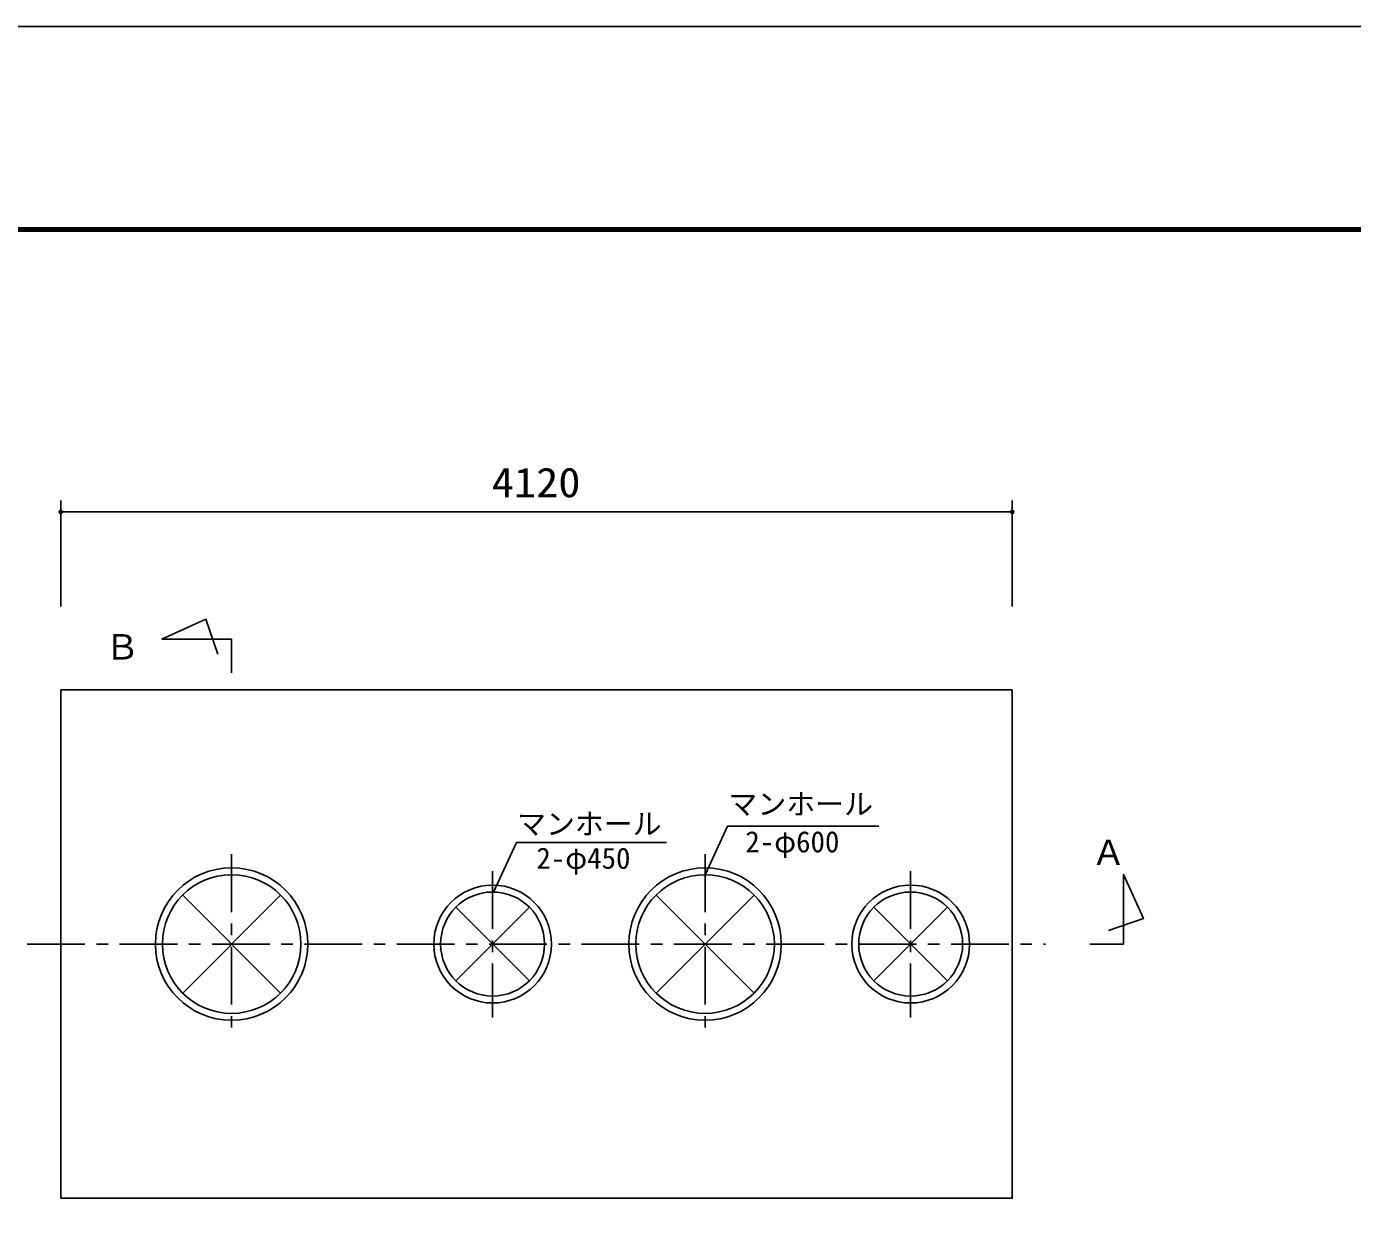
# Model space of a CAD drawing. Units: millimetres, scale not verified. Extents: x -14850 to 14850, y -10500 to 10500.
# Drawn here: x -10331 to -4590, y 5385 to 10500 of the extents above; entities that cross this region are included whole.
import ezdxf
from ezdxf.enums import TextEntityAlignment as Align

# ---------------------------------------------------------------- set-up
doc = ezdxf.new("R2010")
doc.units = ezdxf.units.MM
doc.header["$LTSCALE"] = 50
doc.linetypes.add('CHAIN1', pattern=[8, 5, -1, 1, -1])
for name, color, linetype, lineweight in [('0-0_機器', 3, 'Continuous', 25), ('0-1_空気管', 3, 'Continuous', 25), ('0-5_製作', 5, 'Continuous', 25), ('0-8_図面枠', 7, 'Continuous', 25), ('0-9_Axis_waku', 7, 'Continuous', 25)]:
    doc.layers.add(name, color=color, linetype=linetype, lineweight=lineweight)
doc.styles.add('ＭＳ ゴシック', font='')
doc.styles.get('ＭＳ ゴシック').set_extended_font_data('MS Gothic')

msp = doc.modelspace()

# ---------------------------------------------------------------- linework, layer by layer
at = {"layer": '0-0_機器'}
msp.add_line((-9442.75, 7702.54), (-9442.75, 7848.9), dxfattribs=at)
at = {"layer": '0-0_機器', "color": 2}
for p, q in [((-10182.75, 7629.52), (-10182.75, 5429.52)), ((-6062.75, 7629.52), (-10182.75, 7629.52))]:
    msp.add_line(p, q, dxfattribs=at)
at = {"layer": '0-0_機器'}
for points in [[(-9442.75, 7848.9), (-9744.25, 7848.9), (-9553.92, 7935.42), (-9502.01, 7784.02)], [(-5727.44, 6529.52), (-5581.07, 6529.52), (-5581.07, 6831.02), (-5494.56, 6640.69), (-5645.96, 6588.78)]]:
    msp.add_lwpolyline(points, dxfattribs=at)
at = {"layer": '0-0_機器', "color": 2}
msp.add_lwpolyline([(-10182.75, 5429.52), (-6062.75, 5429.52), (-6062.75, 7629.52)], dxfattribs=at)
at = {"layer": '0-1_空気管', "color": 4}
for p, q in [((-7392.75, 6829.52), (-7295.53, 7039.49)), ((-7295.53, 7039.49), (-6640.08, 7039.49)), ((-8308.76, 6754.48), (-8209.37, 6969.15)), ((-8209.37, 6969.15), (-7559.48, 6969.15))]:
    msp.add_line(p, q, dxfattribs=at)
at = {"layer": '0-1_空気管', "linetype": 'CHAIN1'}
for p, q in [((-9442.75, 6918.13), (-9442.75, 6138.56)), ((-7392.75, 6918.13), (-7392.75, 6138.56)), ((-8312.75, 6844.88), (-8312.75, 6211.81)), ((-6502.75, 6844.88), (-6502.75, 6211.81)), ((-10327.62, 6529.52), (-5919.11, 6529.52))]:
    msp.add_line(p, q, dxfattribs=at)
at = {"layer": '0-1_空気管'}
for p, q in [((-9654.64, 6317.63), (-9230.62, 6741.65)), ((-9654.54, 6741.3), (-9230.62, 6317.39)), ((-7604.64, 6317.63), (-7180.62, 6741.65)), ((-7604.54, 6741.3), (-7180.62, 6317.39)), ((-8471.85, 6370.42), (-8153.65, 6688.62)), ((-8471.85, 6688.61), (-8153.65, 6370.42)), ((-6661.85, 6370.42), (-6343.65, 6688.62)), ((-6661.85, 6688.61), (-6343.65, 6370.42))]:
    msp.add_line(p, q, dxfattribs=at)
for centre, radius in [((-9442.75, 6529.52), 330), ((-7392.75, 6529.52), 330), ((-9442.75, 6529.52), 300), ((-8312.75, 6529.52), 255), ((-7392.75, 6529.52), 300), ((-6502.75, 6529.52), 255), ((-8312.75, 6529.52), 225), ((-6502.75, 6529.52), 225)]:
    msp.add_circle(centre, radius, dxfattribs=at)
at = {"layer": '0-5_製作', "color": 2}
for p, q in [((-10182.75, 8449.47), (-10182.75, 7990.87)), ((-6062.75, 8449.47), (-6062.75, 7990.87)), ((-10182.75, 8399.47), (-6062.75, 8399.47))]:
    msp.add_line(p, q, dxfattribs=at)
at = {"layer": '0-5_製作'}
for points in [[(-10184, 8409.4), (-10192.75, 8399.47), (-10185.24, 8409.16)], [(-10184, 8409.4), (-10182.75, 8399.47), (-10192.75, 8399.47)], [(-10185.24, 8409.16), (-10192.75, 8399.47), (-10192.73, 8400.1)], [(-10182.75, 8399.47), (-10192.67, 8398.22), (-10192.75, 8399.47)], [(-10185.24, 8409.16), (-10192.73, 8400.1), (-10186.43, 8408.77)], [(-10186.43, 8408.77), (-10192.73, 8400.1), (-10192.57, 8401.35)], [(-10182.75, 8399.47), (-10192.44, 8396.99), (-10192.67, 8398.22)], [(-10186.43, 8408.77), (-10192.57, 8401.35), (-10187.57, 8408.24)], [(-10187.57, 8408.24), (-10192.57, 8401.35), (-10192.26, 8402.56)], [(-10182.75, 8399.47), (-10192.05, 8395.79), (-10192.44, 8396.99)], [(-10187.57, 8408.24), (-10192.26, 8402.56), (-10188.63, 8407.56)], [(-10188.63, 8407.56), (-10192.26, 8402.56), (-10191.8, 8403.73)], [(-10182.75, 8399.47), (-10191.51, 8394.66), (-10192.05, 8395.79)], [(-10188.63, 8407.56), (-10191.8, 8403.73), (-10189.6, 8406.76)], [(-10189.6, 8406.76), (-10191.8, 8403.73), (-10191.19, 8404.83)], [(-10182.75, 8399.47), (-10190.84, 8393.6), (-10191.51, 8394.66)], [(-10189.6, 8406.76), (-10191.19, 8404.83), (-10190.46, 8405.85)], [(-10182.75, 8399.47), (-10190.04, 8392.63), (-10190.84, 8393.6)], [(-10182.75, 8399.47), (-10189.13, 8391.77), (-10190.04, 8392.63)], [(-10182.75, 8399.47), (-10188.11, 8391.03), (-10189.13, 8391.77)], [(-10182.75, 8389.47), (-10188.11, 8391.03), (-10182.75, 8399.47)], [(-10182.75, 8389.47), (-10187.01, 8390.43), (-10188.11, 8391.03)], [(-10182.75, 8389.47), (-10185.84, 8389.96), (-10187.01, 8390.43)], [(-10182.75, 8389.47), (-10184.63, 8389.65), (-10185.84, 8389.96)], [(-10182.75, 8389.47), (-10183.38, 8389.49), (-10184.63, 8389.65)], [(-10182.75, 8409.47), (-10182.75, 8399.47), (-10184, 8409.4)], [(-10182.12, 8409.45), (-10182.75, 8399.47), (-10182.75, 8409.47)], [(-10180.88, 8409.3), (-10182.75, 8399.47), (-10182.12, 8409.45)], [(-10179.66, 8408.99), (-10182.75, 8399.47), (-10180.88, 8409.3)], [(-10178.49, 8408.52), (-10182.75, 8399.47), (-10179.66, 8408.99)], [(-10177.39, 8407.92), (-10182.75, 8399.47), (-10178.49, 8408.52)], [(-10176.38, 8407.18), (-10182.75, 8399.47), (-10177.39, 8407.92)], [(-10176.38, 8407.18), (-10172.75, 8399.47), (-10182.75, 8399.47)], [(-10172.75, 8399.47), (-10182.75, 8389.47), (-10182.75, 8399.47)], [(-10172.75, 8399.47), (-10181.5, 8389.55), (-10182.75, 8389.47)], [(-10172.75, 8399.47), (-10180.26, 8389.79), (-10181.5, 8389.55)], [(-10172.77, 8398.85), (-10180.26, 8389.79), (-10172.75, 8399.47)], [(-10172.77, 8398.85), (-10179.07, 8390.18), (-10180.26, 8389.79)], [(-10172.93, 8397.6), (-10179.07, 8390.18), (-10172.77, 8398.85)], [(-10172.93, 8397.6), (-10177.93, 8390.71), (-10179.07, 8390.18)], [(-10173.24, 8396.38), (-10177.93, 8390.71), (-10172.93, 8397.6)], [(-10173.24, 8396.38), (-10176.87, 8391.38), (-10177.93, 8390.71)], [(-10173.7, 8395.22), (-10176.87, 8391.38), (-10173.24, 8396.38)], [(-10173.7, 8395.22), (-10175.91, 8392.18), (-10176.87, 8391.38)], [(-10175.46, 8406.32), (-10172.75, 8399.47), (-10176.38, 8407.18)], [(-10174.31, 8394.12), (-10175.91, 8392.18), (-10173.7, 8395.22)], [(-10174.31, 8394.12), (-10175.05, 8393.1), (-10175.91, 8392.18)], [(-10174.66, 8405.35), (-10172.75, 8399.47), (-10175.46, 8406.32)], [(-10173.99, 8404.29), (-10172.75, 8399.47), (-10174.66, 8405.35)], [(-10173.45, 8403.16), (-10172.75, 8399.47), (-10173.99, 8404.29)], [(-10173.07, 8401.96), (-10172.75, 8399.47), (-10173.45, 8403.16)], [(-10172.83, 8400.73), (-10172.75, 8399.47), (-10173.07, 8401.96)], [(-6062.75, 8399.47), (-6072.75, 8399.47), (-6072.73, 8400.1)], [(-6062.75, 8399.47), (-6072.67, 8398.22), (-6072.75, 8399.47)], [(-6062.75, 8399.47), (-6072.73, 8400.1), (-6072.57, 8401.35)], [(-6062.75, 8399.47), (-6072.44, 8396.99), (-6072.67, 8398.22)], [(-6062.75, 8399.47), (-6072.57, 8401.35), (-6072.26, 8402.56)], [(-6062.75, 8399.47), (-6072.05, 8395.79), (-6072.44, 8396.99)], [(-6062.75, 8409.47), (-6072.26, 8402.56), (-6071.8, 8403.73)], [(-6062.75, 8399.47), (-6072.26, 8402.56), (-6062.75, 8409.47)], [(-6062.75, 8399.47), (-6071.51, 8394.66), (-6072.05, 8395.79)], [(-6062.75, 8409.47), (-6071.8, 8403.73), (-6064, 8409.4)], [(-6064, 8409.4), (-6071.8, 8403.73), (-6071.19, 8404.83)], [(-6062.75, 8399.47), (-6070.84, 8393.6), (-6071.51, 8394.66)], [(-6064, 8409.4), (-6071.19, 8404.83), (-6065.24, 8409.16)], [(-6065.24, 8409.16), (-6071.19, 8404.83), (-6070.46, 8405.85)], [(-6062.75, 8389.47), (-6070.84, 8393.6), (-6062.75, 8399.47)], [(-6062.75, 8389.47), (-6070.04, 8392.63), (-6070.84, 8393.6)], [(-6065.24, 8409.16), (-6070.46, 8405.85), (-6066.43, 8408.77)], [(-6066.43, 8408.77), (-6070.46, 8405.85), (-6069.6, 8406.76)], [(-6062.75, 8389.47), (-6069.13, 8391.77), (-6070.04, 8392.63)], [(-6066.43, 8408.77), (-6069.6, 8406.76), (-6067.57, 8408.24)], [(-6067.57, 8408.24), (-6069.6, 8406.76), (-6068.63, 8407.56)], [(-6062.75, 8389.47), (-6068.11, 8391.03), (-6069.13, 8391.77)], [(-6062.75, 8389.47), (-6067.01, 8390.43), (-6068.11, 8391.03)], [(-6062.75, 8389.47), (-6065.84, 8389.96), (-6067.01, 8390.43)], [(-6062.75, 8389.47), (-6064.63, 8389.65), (-6065.84, 8389.96)], [(-6062.75, 8389.47), (-6063.38, 8389.49), (-6064.63, 8389.65)], [(-6062.12, 8409.45), (-6062.75, 8399.47), (-6062.75, 8409.47)], [(-6060.88, 8409.3), (-6062.75, 8399.47), (-6062.12, 8409.45)], [(-6059.66, 8408.99), (-6062.75, 8399.47), (-6060.88, 8409.3)], [(-6058.49, 8408.52), (-6062.75, 8399.47), (-6059.66, 8408.99)], [(-6057.39, 8407.92), (-6062.75, 8399.47), (-6058.49, 8408.52)], [(-6056.38, 8407.18), (-6062.75, 8399.47), (-6057.39, 8407.92)], [(-6055.46, 8406.32), (-6062.75, 8399.47), (-6056.38, 8407.18)], [(-6054.66, 8405.35), (-6062.75, 8399.47), (-6055.46, 8406.32)], [(-6053.99, 8404.29), (-6062.75, 8399.47), (-6054.66, 8405.35)], [(-6053.99, 8404.29), (-6052.75, 8399.47), (-6062.75, 8399.47)], [(-6052.75, 8399.47), (-6062.75, 8389.47), (-6062.75, 8399.47)], [(-6052.77, 8398.85), (-6062.75, 8389.47), (-6052.75, 8399.47)], [(-6052.93, 8397.6), (-6062.75, 8389.47), (-6052.77, 8398.85)], [(-6053.24, 8396.38), (-6062.75, 8389.47), (-6052.93, 8397.6)], [(-6053.7, 8395.22), (-6062.75, 8389.47), (-6053.24, 8396.38)], [(-6053.7, 8395.22), (-6061.5, 8389.55), (-6062.75, 8389.47)], [(-6054.31, 8394.12), (-6061.5, 8389.55), (-6053.7, 8395.22)], [(-6054.31, 8394.12), (-6060.26, 8389.79), (-6061.5, 8389.55)], [(-6055.05, 8393.1), (-6060.26, 8389.79), (-6054.31, 8394.12)], [(-6055.05, 8393.1), (-6059.07, 8390.18), (-6060.26, 8389.79)], [(-6055.91, 8392.18), (-6059.07, 8390.18), (-6055.05, 8393.1)], [(-6055.91, 8392.18), (-6057.93, 8390.71), (-6059.07, 8390.18)], [(-6056.87, 8391.38), (-6057.93, 8390.71), (-6055.91, 8392.18)], [(-6053.45, 8403.16), (-6052.75, 8399.47), (-6053.99, 8404.29)], [(-6053.07, 8401.96), (-6052.75, 8399.47), (-6053.45, 8403.16)], [(-6052.83, 8400.73), (-6052.75, 8399.47), (-6053.07, 8401.96)]]:
    msp.add_solid(points, dxfattribs=at)
at = {"layer": '0-8_図面枠'}
msp.add_lwpolyline([(-14850, -10500), (14850, -10500), (14850, 10500), (-14850, 10500)], close=True, dxfattribs=at)
at = {"layer": '0-9_Axis_waku'}
for p, q in [((-12964, 9629), (14014, 9629)), ((-12963, 9628), (14013, 9628)), ((-12962, 9627), (14012, 9627)), ((-12961, 9626), (14011, 9626)), ((-12960, 9625), (14010, 9625)), ((-12959, 9624), (14009, 9624)), ((-12958, 9623), (14008, 9623)), ((-12957, 9622), (14007, 9622)), ((-12956, 9621), (14006, 9621)), ((-12955, 9620), (14005, 9620)), ((-12954, 9619), (14004, 9619)), ((-12953, 9618), (14003, 9618)), ((-12952, 9617), (14002, 9617)), ((-12951, 9616), (14001, 9616)), ((-12950, 9615), (14000, 9615))]:
    msp.add_line(p, q, dxfattribs=at)

# ---------------------------------------------------------------- texts
at = {"layer": '0-0_機器', "color": 4, "style": 'ＭＳ ゴシック'}
for s, p in [('Ｂ', (-9991.35, 7727.66)), ('Ａ', (-5721.04, 6838.41))]:
    msp.add_text(s, height=110, dxfattribs=at).set_placement(p, align=Align.BOTTOM_LEFT)
at = {"layer": '0-1_空気管', "color": 4, "style": 'ＭＳ ゴシック'}
for s, p in [('マンホール', (-7291.67, 7062.1)), ('マンホール', (-8206.88, 6976.23)), ('2-φ600', (-7218.37, 6898.74)), ('2-φ450', (-8123.11, 6827.54))]:
    msp.add_text(s, height=91.79, dxfattribs=at).set_placement(p, align=Align.BOTTOM_LEFT)
at = {"layer": '0-5_製作', "color": 4, "style": 'ＭＳ ゴシック', "width": 1.1}
msp.add_text('4120', height=128.4, dxfattribs=at).set_placement((-8316.5, 8424.47), align=Align.BOTTOM_LEFT)

doc.saveas('drawing.dxf')
